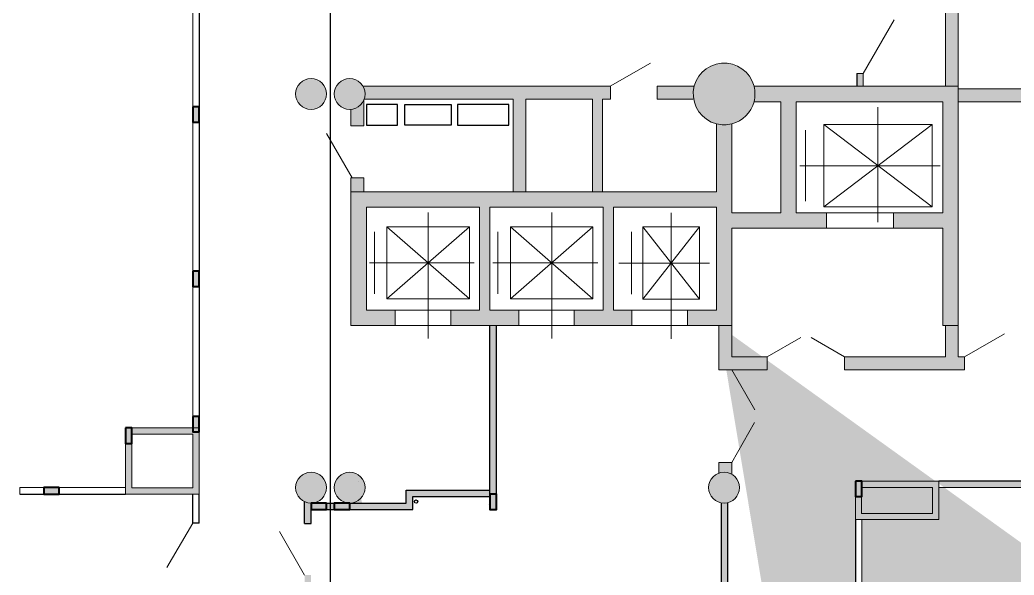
# Model space of a CAD drawing. Header units: millimetres. Extents: x 72919 to 485785, y -53256 to 338519.
# Drawn here: x 223452 to 242771, y 230555 to 241345 of the extents above; entities that cross this region are included whole.
import ezdxf

# ---------------------------------------------------------------- set-up
doc = ezdxf.new("R2010")
doc.units = ezdxf.units.MM
for name, color, linetype, lineweight in [('door', 177, 'Continuous', 9), ('lifts', 7, 'Continuous', 35), ('wall', 5, 'Continuous', 40)]:
    doc.layers.add(name, color=color, linetype=linetype, lineweight=lineweight)

# ---------------------------------------------------------------- blocks, each defined once
blk = doc.blocks.new('сердечник для 125')
at = {"lineweight": 40, "ltscale": 200, "true_color": 0x000000}
h = blk.add_hatch(color=18, dxfattribs=at)
h.dxf.hatch_style = 1
h.paths.add_polyline_path([(-779283, 728683), (-779583, 728683), (-779583, 728558), (-779283, 728558)])
at = {"color": 18, "lineweight": 40, "true_color": 0x000000}
blk.add_lwpolyline([(-779283, 728683), (-779583, 728683), (-779583, 728558), (-779283, 728558)], close=True, dxfattribs=at)
at = {"ltscale": 0.740741}
for points in [[(-779408, 728682), (-779408, 728683)], [(-779283, 728558), (-779283, 728558)]]:
    blk.add_lwpolyline(points, dxfattribs=at)

msp = doc.modelspace()

# ---------------------------------------------------------------- hatches: boundary and pattern name
at = {"ltscale": 500, "true_color": 0x000000}
h = msp.add_hatch(color=18, dxfattribs=at)
h.dxf.hatch_style = 1
h.paths.add_polyline_path([(241685.43439, 247554.99944), (241435.43439, 247554.99944), (241435.43437, 240051.76693), (241685.43456, 240058.23218)])
h = msp.add_hatch(color=18, dxfattribs=at)
h.dxf.hatch_style = 1
h.paths.add_polyline_path([(237285.43379, 239323.60135, -0.1269682081), (236985.43379, 239323.60135), (236985.43379, 238004.83393), (229885.43379, 238004.83393), (229885.43379, 235404.83393), (230745.49399, 235404.83393), (230745.37358, 235704.83393), (230185.43379, 235704.83393), (230185.43379, 237704.83393), (232385.43379, 237704.83393), (232385.43379, 235704.83393), (231825.43379, 235704.83393), (231825.43379, 235404.83393), (233145.43477, 235404.83393), (233145.4328, 235704.83393), (232585.43379, 235704.83393), (232585.43379, 237704.83393), (234785.43379, 237704.83393), (234785.43379, 235704.83393), (234225.43379, 235704.83393), (234225.43379, 235404.83393), (235345.20922, 235404.83393), (235345.65824, 235704.29453), (234985.43379, 235704.83393), (234985.43379, 237704.83393), (236985.43379, 237704.83393), (236985.43379, 235704.83393), (236425.43379, 235704.83393), (236425.43379, 235404.84131), (237285.43379, 235404.89017), (237285.43379, 237294.76434), (239125.42434, 237294.76434), (239125.42434, 237594.81364), (238535.42434, 237594.81364), (238535.42434, 239754.99921), (241385.42434, 239754.99921), (241385.42434, 237594.81364), (240425.42434, 237594.81364), (240425.42434, 237294.76434), (241385.42441, 237294.76434), (241385.42441, 235405.16439), (241685.43504, 235405.0033), (241685.43504, 239754.99969), (241685.43467, 239754.99956), (241685.43541, 240054.99956), (237716.55297, 240054.99942, -0.1269683124), (237716.66732, 239754.99921), (238235.4241, 239754.99921), (238235.4241, 237594.81364), (237285.43379, 237594.81364)])
h.paths.add_polyline_path([(237716.66732, 239754.99921, 0.1260945159), (237717.06631, 240052.99942, 1.753740532), (236985.43379, 239323.60135, 0.1260944963), (237283.43379, 239323.08882, 0.2739199461)])
h.paths.add_polyline_path([(244525.81984, 240054.99983), (243485.43504, 240054.99989), (243485.43504, 239754.99922), (244525.44572, 239754.99924, -0.2679500434)])
h.paths.add_polyline_path([(245046.20811, 240052.99942, 0.5790818393), (244525.81984, 240054.99983, 0.2663488862), (244524.55561, 239756.55615, 0.5801767129), (245045.4342, 239754.99925, 0.2658910709)])
h.paths.add_polyline_path([(251854.31573, 240054.99945), (245045.0601, 240054.99981, -0.2679500065), (245045.4342, 239754.99925), (251854.20133, 239754.99936, -0.1269682562)])
h.paths.add_polyline_path([(252585.43403, 239323.60112, -0.126967821), (252285.43491, 239323.60135), (252285.43491, 235704.50538), (243725.76126, 235704.50719), (243725.76126, 235405.00286), (252585.43403, 235405.4961)])
h.paths.add_polyline_path([(251854.31573, 240054.99945, 0.1269682562), (251854.20133, 239754.99936, 0.2729957688), (252285.43491, 239323.60135, 0.126967821), (252585.43403, 239323.60112, 1.7502421762)])
h = msp.add_hatch(color=18, dxfattribs=at)
h.dxf.hatch_style = 1
edge = h.paths.add_edge_path()
edge.add_arc((229110.43379, 239904.99944), 300, 0, 360)
h = msp.add_hatch(color=18, dxfattribs=at)
h.dxf.hatch_style = 1
edge = h.paths.add_edge_path()
edge.add_arc((229860.43379, 239904.99944), 300, 0, 360)
h = msp.add_hatch(color=18, dxfattribs=at)
h.dxf.hatch_style = 1
h.paths.add_polyline_path([(239715.0395, 240054.99949), (239840.0557, 240054.9995), (239840.81187, 240304.99945), (239715.82807, 240304.99944)])
h = msp.add_hatch(color=18, dxfattribs=at)
h.dxf.hatch_style = 1
h.paths.add_polyline_path([(230135.43529, 238274.24081), (229885.43379, 238274.24081), (229885.43379, 238003.92392), (230135.43529, 238003.92392)])
edge = h.paths.add_edge_path()
edge.add_arc((229883.9928, 239871.11631), 266.07005, 270.310304711, 340.9130955, ccw=False)
edge.add_line((229885.43379, 239605.05016), (229885.43379, 239284.15805))
edge.add_line((229885.43379, 239284.15805), (230135.43529, 239284.15805))
edge.add_line((230135.43529, 239284.15805), (230135.43529, 239784.11089))
edge = h.paths.add_edge_path()
edge.add_line((234925.76218, 240054.99944), (230120.24141, 240054.99944))
edge.add_arc((229860.43379, 239904.99944), 300, -19.471220634, 30, ccw=False)
edge.add_line((230143.2765, 239804.99944), (233035.43379, 239805.0822))
edge.add_line((233035.43379, 239805.0822), (233035.43379, 238004.91669))
edge.add_line((233035.43379, 238004.91669), (233285.43379, 238003.84117))
edge.add_line((233285.43379, 238003.84117), (233285.43379, 239804.00668))
edge.add_line((233285.43379, 239804.00668), (234575.76218, 239804.00668))
edge.add_line((234575.76218, 239804.00668), (234575.76218, 238003.22389))
edge.add_line((234575.76218, 238003.22389), (234775.76218, 238004.45844))
edge.add_line((234775.76218, 238004.45844), (234775.76218, 239804.00668))
edge.add_line((234775.76218, 239804.00668), (234925.76218, 239804.99944))
edge.add_line((234925.76218, 239804.99944), (234925.76218, 240054.99944))
h = msp.add_hatch(color=18, dxfattribs=at)
h.dxf.hatch_style = 1
h.paths.add_polyline_path([(236554.3146, 240054.99944), (235837.76218, 240054.99944), (235837.76218, 239904.99944), (236535.21216, 239904.99944, -0.0632333324)])
h.paths.add_polyline_path([(236535.21216, 239904.99944), (235837.76218, 239904.99944), (235837.76218, 239804.99944), (236543.56359, 239804.99944, -0.041869549)])
h = msp.add_hatch(color=18, dxfattribs=at)
h.dxf.hatch_style = 1
h.paths.add_polyline_path([(243485.43504, 240004.99989), (241685.43541, 240005.00429), (241685.43504, 239904.99944), (243485.43504, 239904.99944)])
h.paths.add_polyline_path([(243485.43504, 239904.99944), (241685.43504, 239904.99944), (241685.43467, 239754.99922), (243485.43504, 239754.99922)])
h = msp.add_hatch(color=18, dxfattribs=at)
h.dxf.hatch_style = 1
h.paths.add_polyline_path([(239475.26981, 234545.09468), (239475.26981, 234795.09468), (241435.43389, 234795.09468), (241435.43389, 235405.09468), (241685.43389, 235405.09468), (241685.43389, 234795.09468), (241805.59713, 234795.09468), (241805.59713, 234545.09468)])
h.paths.add_polyline_path([(229110.43379, 231829.37444), (229110.43379, 231555.35774), (228985.43379, 231555.35774), (228985.43379, 230555.35774), (229110.43379, 230555.35774), (229110.43379, 230160.09547), (228985.43379, 230160.09547), (228985.43379, 231982.28164), (229110.43448, 231954.99944), (229949.62283, 231968.56391), (229995.61874, 231987.18416), (230030.39413, 232007.78804), (230059.45982, 232030.52531), (230082.36114, 232053.13749), (230100.0588, 231954.99944), (230965.43389, 231954.99944), (230965.43389, 232204.99944), (232595.39057, 232204.99944), (232595.39057, 232074.99944), (232595.43389, 232074.99944), (232595.43389, 235404.83393), (232715.43389, 235404.83393), (232715.43389, 231827.49944), (232585.43379, 231832.49944), (232585.43379, 232081.87444), (231085.43389, 232078.12444), (231085.43389, 231830.62444)])
h.paths.add_polyline_path([(237075.43379, 224889.95752), (237075.43379, 228428.76503), (237075.43379, 228808.76503), (237072.93379, 228808.76503), (237072.93379, 231972.65819), (237067.77279, 231963.23031), (237100.11601, 231957.5867), (237130.27117, 231955.54481), (237166.5268, 231957.11585), (237204.64911, 231963.59378), (237238.50833, 231973.76298), (237271.5617, 231988.16236), (237200.43379, 231995.69186), (237200.43379, 228808.76503), (237200.43379, 228428.76503), (237200.43379, 224866.92385), (237255.85152, 224881.88786), (237223.43472, 224893.9186), (237188.32272, 224902.41676), (237149.39937, 224906.79018), (237113.45151, 224906.30879), (237073.62096, 224900.67792), (237053.30806, 224895.65497)], flags=17)
h.paths.add_polyline_path([(244722.93379, 224307.11535), (244799.03285, 224307.42366), (244816.12844, 224308.68959), (244834.54586, 224311.16239), (244855.97567, 224315.5265), (244878.32638, 224321.85889), (244900.60149, 224330.10136), (244922.10483, 224340.0546), (244942.113, 224351.27927), (244957.77684, 224361.55803), (244971.3909, 224371.69972), (244993.73127, 224391.21539), (245009.08175, 224407.15968), (245025.77233, 224427.56559), (244847.93379, 224441.28255), (244847.93379, 220756.11248), (244847.93379, 220376.11248), (244847.93393, 220376.11248), (244847.93364, 217120.44183), (245005.44049, 217159.93683), (244965.04742, 217196.27207), (244933.95257, 217216.6397), (244892.61738, 217236.18157), (244848.76727, 217249.22056), (244812.3657, 217254.77045), (244722.93379, 217258.87657), (244722.93379, 220376.11248), (244721.23091, 220376.11248), (244721.23091, 220756.11248), (244722.93379, 220756.11248)])
h.paths.add_polyline_path([(244951.26502, 232505.09468), (248237.96258, 232505.09468), (248234.96258, 232505.09468), (248614.96258, 232505.09468), (248617.96258, 232505.09468), (252269.60265, 232505.09468), (252244.26639, 232486.20287), (252208.67396, 232451.41731), (252181.28388, 232414.39776), (252159.96208, 232373.80745), (252148.02566, 232341.00277), (252139.72049, 232305.53305), (252136.81493, 232283.75318), (252135.4338, 232255.09468), (248617.96258, 232254.99944), (248614.96258, 232254.99944), (248234.96258, 232254.99944), (248237.96258, 232255.09468), (245085.43377, 232254.99944), (245083.67544, 232287.52791), (245079.80918, 232312.91446), (245071.01178, 232346.9925), (245059.87577, 232376.26231), (245045.57818, 232404.50984), (245027.06576, 232432.8979), (245006.87946, 232457.48493), (244983.6102, 232480.31925), (244964.53767, 232495.76416)])
h.paths.add_polyline_path([(252335.43389, 232538.34257), (252362.20866, 232545.92569), (252386.75231, 232551.02328), (252408.88889, 232553.82275), (252427.56506, 232554.89623), (252435.43379, 232555.34852), (252449.7638, 232554.657), (252464.17277, 232553.61972), (252477.44824, 232552.04285), (252502.85536, 232547.32517), (252525.90942, 232541.03119), (252551.93802, 232531.45335), (252579.85105, 232517.95125), (252585.43389, 232515.3088), (252585.43396, 233169.8152), (252336.25102, 233169.8152), (252336.25102, 234549.81438), (252586.25102, 234549.81438), (252585.43403, 235405.4961), (252335.43389, 235405.09468), (252336.25102, 234669.81563), (252335.43403, 234669.81563), (252335.43403, 233049.8152), (252335.43389, 233049.8152)])
h.paths.add_polyline_path([(245103.52501, 216830.44293), (245048.81996, 216812.3553), (245070.61913, 216862.86779), (245081.088, 216955.49054), (248570.49473, 216954.50835), (248570.51292, 216954.99944), (248950.49473, 216954.99944), (248950.49473, 216954.50835), (252139.78261, 216955.49054), (252150.3129, 216862.67992), (252171.86428, 216812.69761), (252129.32493, 216829.99944), (248950.49473, 216829.99944), (248570.49473, 216829.99944), (248570.49473, 216829.55596)])
h.paths.add_polyline_path([(260400.43379, 224267.22563), (260400.43379, 224302.69681), (260436.04928, 224305.99209), (260525.63733, 224304.50232), (260525.63033, 217255.49657), (260409.34672, 217251.59956), (260374.70888, 217243.47247), (260329.93209, 217226.10922), (260277.52223, 217193.76895), (260245.60269, 217165.37827), (260407.60102, 217121.81058)])
edge = h.paths.add_edge_path()
edge.add_line((237035.43389, 235404.87597), (237285.43389, 235404.99944))
edge.add_line((237285.43389, 235404.99944), (237285.43389, 234795.09468))
edge.add_line((237285.43389, 234795.09468), (237975.26981, 234795.09468))
edge.add_line((237975.26981, 234795.09468), (237975.26981, 234545.09468))
edge.add_line((237975.26981, 234545.09468), (237285.43389, 234545.09468))
edge.add_line((237285.43389, 234545.09468), (237244.79905, 234545.09468))
edge.add_line((237244.79905, 234545.09468), (237035.43389, 234545.09468))
edge.add_line((237035.43389, 234545.09468), (237035.43389, 235404.99944))
edge.add_line((240076.13347, 217054.99821), (240074.73478, 216804.99821))
edge.add_line((240074.73478, 216804.99821), (239685.42627, 216804.99944))
edge.add_line((239685.42627, 216804.99944), (239485.68379, 216804.99944))
edge.add_line((239485.68379, 216804.99944), (239485.18379, 217054.99944))
edge.add_line((239485.18379, 217054.99944), (239685.42627, 217054.99944))
edge.add_line((239685.42627, 217054.99944), (239685.42627, 220376.11248))
edge.add_line((239685.42627, 220376.11248), (239685.43379, 220376.11248))
edge.add_line((239685.43379, 220376.11248), (239685.43379, 220756.11248))
edge.add_line((239685.43379, 220756.11248), (239685.42627, 220756.11248))
edge.add_line((239685.42627, 220756.11248), (239685.42627, 224414.99944))
edge.add_line((239685.42627, 224414.99944), (239685.70264, 224414.99944))
edge.add_line((239685.70264, 224414.99944), (239685.70264, 224794.99944))
edge.add_line((239685.70264, 224794.99944), (239685.42627, 224794.99944))
edge.add_line((239685.42627, 224794.99944), (239685.42627, 228428.76503))
edge.add_line((239685.42627, 228428.76503), (239685.43379, 228428.76503))
edge.add_line((239685.43379, 228428.76503), (239685.43379, 228808.76503))
edge.add_line((239685.43379, 228808.76503), (239685.42627, 228808.76503))
edge.add_line((239685.42627, 228808.76503), (239685.42627, 232380.09486))
edge.add_line((239685.42627, 232380.09486), (243725.76024, 232380.09449))
edge.add_line((243725.76024, 232380.09449), (243725.78226, 232824.82515))
edge.add_line((243725.78226, 232824.82515), (243975.76022, 232824.80802))
edge.add_line((243975.76022, 232824.80802), (243975.73819, 232505.09468))
edge.add_line((243975.73819, 232505.09468), (244619.60255, 232505.09468))
edge.add_line((244619.60255, 232505.09468), (244585.92378, 232479.13877))
edge.add_line((244585.92378, 232479.13877), (244543.69836, 232432.75723))
edge.add_line((244543.69836, 232432.75723), (244514.40414, 232383.714))
edge.add_line((244514.40414, 232383.714), (244496.504, 232335.83857))
edge.add_line((244496.504, 232335.83857), (244489.63285, 232305.11277))
edge.add_line((244489.63285, 232305.11277), (244485.43379, 232255.09468))
edge.add_line((244485.43379, 232255.09468), (239810.43379, 232255.09468))
edge.add_line((239810.43379, 232255.09468), (239810.43379, 228808.76503))
edge.add_line((239810.43379, 228808.76503), (239810.43379, 228428.76503))
edge.add_line((239810.43379, 228428.76503), (239810.43379, 224794.99944))
edge.add_line((239810.43379, 224794.99944), (239810.43379, 224414.99944))
edge.add_line((239810.43379, 224414.99944), (239810.47712, 224414.99944))
edge.add_line((239810.47712, 224414.99944), (239810.39046, 220756.11248))
edge.add_line((239810.39046, 220756.11248), (239810.43379, 220756.11248))
edge.add_line((239810.43379, 220756.11248), (239810.43379, 220376.11248))
edge.add_line((239810.43379, 220376.11248), (239810.43383, 220376.11248))
edge.add_line((239810.43383, 220376.11248), (239810.43375, 217054.99944))
edge.add_line((239810.43375, 217054.99944), (240056.02773, 217054.99944))
edge.add_line((244721.94223, 229906.07293), (244785.43379, 229906.07293))
edge.add_line((244785.43379, 229906.07293), (244785.31082, 231955.09469))
edge.add_line((244785.31082, 231955.09469), (244823.2911, 231957.49289))
edge.add_line((244823.2911, 231957.49289), (244869.51453, 231967.11824))
edge.add_line((244869.51453, 231967.11824), (244910.42987, 231982.37508))
edge.add_line((244910.42987, 231982.37508), (244944.1831, 232000.53888))
edge.add_line((244944.1831, 232000.53888), (244969.432, 232018.14604))
edge.add_line((244969.432, 232018.14604), (245001.51623, 232046.98803))
edge.add_line((245001.51623, 232046.98803), (245020.68576, 232068.9321))
edge.add_line((245020.68576, 232068.9321), (244935.43432, 232090.63943))
edge.add_line((244935.43432, 232090.63943), (244935.43325, 229905.20277))
edge.add_line((244935.43325, 229905.20277), (244936.02951, 229905.01816))
edge.add_line((244936.02951, 229905.01816), (244934.97474, 229525.01963))
edge.add_line((244934.97474, 229525.01963), (244685.50212, 229526.0744))
edge.add_line((244685.50212, 229526.0744), (244685.50212, 229906.07293))
h = msp.add_hatch(color=18, dxfattribs=at)
h.dxf.hatch_style = 1
h.paths.add_polyline_path([(237035.43379, 235404.87597), (237035.43379, 234545.09468), (237975.26981, 234545.09468), (237975.26981, 234795.09468), (237285.43389, 234795.09468), (237285.43389, 235404.89017)])
edge = h.paths.add_edge_path()
edge.add_line((237035.43379, 232537.84216), (237035.43379, 232745.09468))
edge.add_line((237035.43379, 232745.09468), (237285.42221, 232745.09468))
edge.add_line((237285.42221, 232745.09468), (237285.42221, 232515.31554))
edge.add_line((237285.42221, 232515.31554), (237285.42211, 232515.3156))
edge.add_arc((237135.74105, 232252.61611), 302.34987, 60.326349697, 109.375568502)
h.paths.add_polyline_path([(239475.26981, 234795.09468), (239475.26981, 234545.09468), (241805.59713, 234545.09468), (241805.59713, 234795.09468), (241685.43389, 234795.09468), (241685.43389, 235405.0033), (241435.43389, 235405.0033), (241435.43389, 234795.09468)])
h = msp.add_hatch(color=18, dxfattribs=at)
h.dxf.hatch_style = 1
h.paths.add_polyline_path([(226812.93379, 233294.99944), (225622.93379, 233294.99944), (225625.43379, 232250.50032), (226815.43379, 232250.50032)], flags=16)
h.paths.add_polyline_path([(226935.43379, 232130.50032), (226935.43379, 233414.99944), (225505.43379, 233414.99944), (225505.43379, 232130.50032)])
h = msp.add_hatch(color=18, dxfattribs=at)
h.dxf.hatch_style = 1
edge = h.paths.add_edge_path()
edge.add_arc((229110.43379, 232254.99944), 300, 0, 360)
h = msp.add_hatch(color=18, dxfattribs=at)
h.dxf.hatch_style = 1
edge = h.paths.add_edge_path()
edge.add_arc((229860.43379, 232254.99944), 300, 0, 360)
h = msp.add_hatch(color=18, dxfattribs=at)
h.dxf.hatch_style = 1
edge = h.paths.add_edge_path()
edge.add_arc((237135.43379, 232254.99944), 300, 0, 360)
h = msp.add_hatch(color=18, dxfattribs=at)
h.dxf.hatch_style = 1
h.paths.add_polyline_path([(239805.43379, 232260.09468), (241185.43379, 232260.09468), (241185.43379, 231754.99944), (239805.43379, 231754.99944)], flags=16)
h.paths.add_polyline_path([(239685.43379, 231634.99944), (241305.43379, 231634.99944), (241305.43379, 232380.09468), (239685.43379, 232380.09468)])
at = {"layer": 'wall', "lineweight": 18, "ltscale": 0.007407, "true_color": 0x000000}
h = msp.add_hatch(color=18, dxfattribs=at)
h.dxf.hatch_style = 1
h.paths.add_polyline_path([(226935.55713, 242356.82829), (226810.55713, 242356.82593), (226810.60826, 239656.82593), (226935.60826, 239656.82829), (226935.55713, 242356.82829)], flags=0)
h = msp.add_hatch(color=18, dxfattribs=at)
h.dxf.hatch_style = 1
h.paths.add_polyline_path([(226935.61394, 239356.82829), (226810.61394, 239356.82593), (226810.66873, 236463.64973), (226935.66873, 236463.6521), (226935.61394, 239356.82829)], flags=0)
h = msp.add_hatch(color=18, dxfattribs=at)
h.dxf.hatch_style = 1
h.paths.add_polyline_path([(226935.50212, 236163.64975), (226810.50212, 236163.64973), (226810.5026, 233636.62749), (226935.5026, 233636.62752), (226935.50212, 236163.64975)], flags=0)
h = msp.add_hatch(color=18, dxfattribs=at)
h.dxf.hatch_style = 1
h.paths.add_polyline_path([(223452.37532, 232255.50032), (223452.41354, 232130.50032), (223915.46651, 232130.64193), (223915.42829, 232255.64192), (223452.37532, 232255.50032)], flags=0)
h = msp.add_hatch(color=18, dxfattribs=at)
h.dxf.hatch_style = 1
h.paths.add_polyline_path([(224215.48496, 232255.64193), (224215.47124, 232130.64193), (225505.43379, 232130.50032), (225505.44751, 232255.50032), (224215.48496, 232255.64193)], flags=0)

# ---------------------------------------------------------------- linework, layer by layer
at = {"color": 18, "ltscale": 500, "true_color": 0x000000}
for p, q in [((226935.43379, 241949.99944), (226935.43379, 233414.99944)), ((239715.43379, 240304.99944), (239715.43379, 240054.99949)), ((232585.43379, 231829.99944), (232585.43379, 235404.99944)), ((232710.43379, 231829.99944), (232710.43379, 235404.99944)), ((230960.43389, 231954.99944), (230960.43389, 232204.99944)), ((243725.76024, 232380.09468), (241305.43379, 232380.09468)), ((226810.43379, 231564.79252), (226810.43379, 232130.50032)), ((226935.43379, 231564.79252), (226935.43379, 232130.50032)), ((231085.43389, 231829.99944), (231085.43389, 232079.99944)), ((228985.43379, 231555.35774), (228985.43379, 231982.28164)), ((229110.43379, 231555.35774), (229110.43379, 231954.99944)), ((237075.43379, 231961.06067), (237075.43379, 224898.93821)), ((237200.43379, 231962.12575), (237200.43379, 224897.87314)), ((226935.43379, 231564.79252), (226810.43379, 231564.79252))]:
    msp.add_line(p, q, dxfattribs=at)
for points in [[(229485.43379, 187152.81026), (229485.43379, 260799.18669)], [(230960.43389, 232204.99944), (232585.43379, 232204.99944)], [(223452.41354, 232130.50032), (225505.43379, 232130.50032)], [(231085.43389, 232079.99944), (232585.43379, 232079.99944)], [(229110.43379, 231954.99944), (230960.43389, 231954.99944)], [(229110.43379, 231829.99944), (231085.43389, 231829.99944)], [(232585.43379, 231829.99944), (232710.43379, 231829.99944)], [(239685.43379, 231634.99944), (239685.43379, 217054.99944)], [(228985.43379, 231555.35774), (229110.43379, 231555.35774)]]:
    msp.add_lwpolyline(points, dxfattribs=at)
for points in [[(230786.55914, 239299.70901), (230786.55914, 239699.70901), (230186.55914, 239699.70901), (230186.55914, 239299.70901)], [(231832.17229, 239699.69682), (231832.17229, 239299.69682), (230932.17229, 239299.69682), (230932.17229, 239699.69682)], [(231832.17235, 239699.70901), (231832.17235, 239299.70901), (230932.17235, 239299.70901), (230932.17235, 239699.70901)], [(232952.86563, 239699.6967), (231952.86563, 239699.6967), (231952.86563, 239299.6967), (232952.86563, 239299.6967)]]:
    msp.add_lwpolyline(points, close=True, dxfattribs=at)
msp.add_circle((231151.44628, 231984.87901), 33, dxfattribs=at)
at = {"layer": 'door', "linetype": 'ByBlock', "ltscale": 100}
for p, q in [((239840.43379, 240304.99944), (240440.43379, 241344.22993)), ((234924.58894, 240054.99944), (235706.0118, 240504.99944)), ((229408.15671, 239139.80291), (229910.52786, 238275.15082)), ((237975.26981, 234795.09468), (238624.78886, 235170.09468)), ((238825.75075, 235170.09468), (239475.26981, 234795.09468)), ((241805.59713, 234795.09468), (242585.01999, 235245.09468)), ((237285.42218, 234545.1049), (237735.42218, 233765.68204)), ((237285.42218, 232745.6049), (237728.92218, 233522.52584)), ((226308.06264, 230700.14044), (226810.43379, 231564.79252))]:
    msp.add_line(p, q, dxfattribs=at)
at = {"layer": 'door', "ltscale": 200}
msp.add_line((228985.43379, 230555.35774), (228496.05288, 231401.45315), dxfattribs=at)
at = {"layer": 'lifts', "color": 0, "lineweight": 15, "ltscale": 100}
for points in [[(240125.43389, 237414.08562), (240125.43389, 239648.24287)], [(238715.43389, 239200.95229), (238715.43389, 237819.23706)], [(239075.43389, 237710.09468), (239075.43389, 239310.09468), (241175.43389, 239310.09468), (241175.43389, 237710.09468), (239075.43389, 237710.09468), (241175.43389, 239310.09468), (241175.43389, 237710.09468), (239075.43389, 239310.09468)], [(238607.03251, 238510.09468), (241335.97842, 238510.09468)], [(231385.43389, 235154.20322), (231385.43389, 237603.2287)], [(233785.43389, 235154.20322), (233785.43389, 237603.2287)], [(236105.43389, 235149.20322), (236105.43389, 237598.2287)], [(230341.43389, 236021.74146), (230341.43389, 237228.44789)], [(230585.43389, 235925.09468), (232185.43389, 237325.09468)], [(232185.43389, 235925.09468), (230585.43389, 235925.09468), (230585.43389, 237325.09468), (232185.43389, 237325.09468), (232185.43389, 235925.09468), (230585.43389, 237325.09468)], [(232741.43389, 236021.74146), (232741.43389, 237228.44789)], [(232985.43389, 237325.09468), (234585.43389, 237325.09468), (234585.43389, 235925.09468), (232985.43389, 237325.09468), (232985.43389, 235925.09468), (234585.43389, 237325.09468)], [(235555.43389, 235920.09468), (236655.43389, 237320.09468)], [(236655.43389, 235920.09468), (235555.43389, 235920.09468), (235555.43389, 237320.09468), (236655.43389, 237320.09468), (236655.43389, 235920.09468), (235555.43389, 237320.09468)], [(235336.43389, 236016.74146), (235336.43389, 237223.44789)], [(232282.03945, 236625.09468), (230243.42776, 236625.09468)], [(234682.03945, 236625.09468), (232643.42776, 236625.09468)], [(236854.73653, 236620.09468), (235091.10641, 236620.09468)], [(234585.43389, 235925.09468), (232985.43389, 235925.09468)]]:
    msp.add_lwpolyline(points, dxfattribs=at)
for points in [[(239125.43389, 237595.09468), (240425.43389, 237595.09468), (240425.43389, 237295.09468), (239125.43389, 237295.09468)], [(231825.43277, 235405.15082), (230745.43298, 235404.61176), (230745.43298, 235704.61176), (231825.43277, 235705.15082)], [(234225.43179, 235405.15082), (233145.432, 235404.61176), (233145.432, 235704.61176), (234225.43179, 235705.15082)], [(236425.43277, 235404.61176), (235345.43298, 235404.0727), (235345.43298, 235704.0727), (236425.43277, 235704.61176)]]:
    msp.add_lwpolyline(points, close=True, dxfattribs=at)
at = {"layer": 'wall', "color": 18, "lineweight": 18, "ltscale": 0.007407, "true_color": 0x000000}
for p, q in [((226810.43379, 247554.99944), (226810.43379, 233414.99944)), ((241435.43439, 247554.99944), (241435.43439, 240055.09468)), ((241685.43439, 247554.99944), (241685.43439, 240054.99956)), ((239840.43379, 240304.99944), (239840.43379, 240054.99949)), ((235835.76218, 240054.99944), (236546.643, 240054.99944)), ((235835.76218, 240054.99944), (235835.76218, 239804.99944)), ((237716.38123, 240054.99942), (241685.43541, 240054.99956)), ((241685.43541, 240054.99956), (241685.43467, 239754.99956)), ((233285.43379, 239804.99944), (234575.76218, 239804.99944)), ((234575.76218, 238004.83393), (234575.76218, 239804.99944)), ((234775.76218, 238004.83393), (234775.76218, 239804.99944)), ((234775.76218, 239804.99944), (234925.76218, 239804.99944)), ((235835.76218, 239804.99944), (236535.89198, 239804.99944)), ((238235.4241, 239754.99921), (237716.38116, 239754.99921)), ((238535.42434, 239754.99921), (241385.42434, 239754.99921)), ((241385.42434, 239754.99921), (241385.42434, 237594.81364)), ((241685.43467, 239754.99956), (241685.43504, 239754.99969)), ((241685.43504, 239754.99969), (241685.43504, 235405.0033)), ((236985.43379, 239323.60135), (236985.43379, 238004.83393)), ((237285.43379, 237594.81364), (237285.43379, 239323.60135)), ((236985.43379, 238004.83393), (229885.43379, 238004.83393)), ((229885.43379, 238004.83393), (229885.43379, 235404.83393)), ((230185.43379, 235704.83393), (230185.43379, 237704.83393)), ((230185.43379, 237704.83393), (232385.43379, 237704.83393)), ((232385.43379, 237704.83393), (232385.43379, 235704.83393)), ((232585.43379, 235704.83393), (232585.43379, 237704.83393)), ((232585.43379, 237704.83393), (234785.43379, 237704.83393)), ((234785.43379, 237704.83393), (234785.43379, 235704.83393)), ((234985.43379, 235704.83393), (234985.43379, 237704.83393)), ((234985.43379, 237704.83393), (236985.43379, 237704.83393)), ((236985.43379, 237704.83393), (236985.43379, 235704.83393)), ((237285.43379, 235404.89017), (237285.43379, 237294.76434)), ((241385.42441, 235405.16439), (241385.42441, 237294.76434)), ((230745.43379, 235704.83393), (230185.43379, 235704.83393)), ((230745.49399, 235404.83393), (230745.37358, 235704.83393)), ((232385.43379, 235704.83393), (231825.43379, 235704.83393)), ((231825.43379, 235704.83393), (231825.43379, 235404.83393)), ((233145.4328, 235704.83393), (232585.43379, 235704.83393)), ((233145.43477, 235404.83393), (233145.4328, 235704.83393)), ((234785.43379, 235704.83393), (234225.43379, 235704.83393)), ((234225.43379, 235704.83393), (234225.43379, 235404.83393)), ((235345.43379, 235704.29487), (234985.43379, 235704.83393)), ((235345.20922, 235404.83393), (235345.65835, 235704.36907)), ((236985.43379, 235704.83393), (236425.43379, 235704.83393)), ((236425.43379, 235704.83393), (236425.43379, 235404.83393)), ((229885.43379, 235404.83393), (230745.49399, 235404.83393)), ((231825.43379, 235404.83393), (233145.43477, 235404.83393)), ((234225.43379, 235404.83393), (235345.20922, 235404.83393)), ((236425.43379, 235404.84131), (237285.43379, 235404.89017)), ((241685.43504, 235405.0033), (241385.42441, 235405.16439)), ((237285.31997, 234545.09468), (237035.43379, 234545.09468)), ((243725.76024, 232255.09468), (241305.43379, 232255.09468))]:
    msp.add_line(p, q, dxfattribs=at)
for points in [[(239840.43379, 240304.99944), (239715.43379, 240304.99944)], [(234925.76218, 239804.99944), (234925.76218, 240054.99944), (230120.24137, 240054.99944)], [(243485.43504, 240004.99989), (241685.43541, 240005.00429)], [(230135.43529, 239784.11088), (230135.43529, 239284.15805), (229885.43379, 239284.15805), (229885.43379, 239605.05015)], [(233035.43379, 238004.99944), (233035.43379, 239804.99944), (230143.27647, 239804.99944)], [(233285.43379, 238004.99944), (233285.43379, 239804.99944)], [(237285.43379, 237594.81364), (238235.4241, 237594.81364), (238235.4241, 239754.99921)], [(238535.42434, 239754.99921), (238535.42434, 237594.81364), (239125.42434, 237594.81364), (239125.42434, 237294.76434), (237285.43379, 237294.76434)], [(243485.43504, 239754.99922), (241685.43467, 239754.99922)], [(230135.43529, 238004.00668), (230135.43529, 238274.15805), (229885.43379, 238274.15805), (229885.43379, 238004.00668)], [(241385.42434, 237594.81364), (240425.42434, 237594.81364), (240425.42434, 237294.76434), (241385.42441, 237294.76434)], [(237035.43379, 234545.09468), (237035.43379, 235404.87597)], [(237285.43389, 235404.99944), (237285.43389, 234795.09468)], [(237285.43389, 234795.09468), (237975.26981, 234795.09468), (237975.26981, 234545.09468), (237285.43389, 234545.09468)], [(237285.43389, 234545.09468), (237285.43389, 234545.08462)], [(237035.43379, 232537.84216), (237035.43379, 232745.09468), (237285.42221, 232745.09468), (237285.42221, 232515.31554)], [(223452.41354, 232255.50032), (225505.43379, 232255.50032)], [(223452.41354, 232255.50032), (223452.41354, 232130.50032)], [(224040.59721, 232255.18443), (224040.59721, 232255.64074)], [(230040.435, 232374.99976), (230040.435, 232374.99046)], [(230160.43503, 232374.99976), (230160.43503, 232374.99046)], [(239685.94972, 232254.96753), (239685.49341, 232254.96753)], [(223915.46951, 232130.64193), (223915.59603, 232130.64193)], [(232553.93457, 231933.1595), (232553.47826, 231933.15951)], [(239810.43379, 231634.99944), (239810.43379, 217054.99944)]]:
    msp.add_lwpolyline(points, dxfattribs=at)
for points in [[(241805.59713, 234545.09468), (241805.59713, 234795.09468), (241685.43389, 234795.09468), (241685.43389, 235405.09468), (241435.43389, 235405.09468), (241435.43389, 234795.09468), (239475.26981, 234795.09468), (239475.26981, 234545.09468)], [(226935.43379, 232130.50032), (226935.43379, 233414.99944), (225505.43379, 233414.99944), (225505.43379, 232130.50032)], [(226810.43379, 233294.99944), (225625.43379, 233294.99944), (225625.43379, 232250.50032), (226815.43379, 232250.50032), (226815.43379, 233294.99944)], [(239685.43379, 231634.99944), (241305.43379, 231634.99944), (241305.43379, 232380.09468), (239685.43379, 232380.09468)], [(239805.43379, 232260.09468), (239805.43379, 231754.99944), (241185.43379, 231754.99944), (241185.43379, 232260.09468)]]:
    msp.add_lwpolyline(points, close=True, dxfattribs=at)
for centre in [(229110.43379, 239904.99944), (229860.43379, 239904.99944), (229110.43379, 232254.99944), (229860.43379, 232254.99944), (237135.43379, 232254.99944)]:
    msp.add_circle(centre, 300, dxfattribs=at)
for start, end in [(14.493900091, 255.527951175), (345.703203623, 14.296796377), (284.472048824, 345.549778917), (255.725035802, 284.274964198)]:
    msp.add_arc((237135.43379, 239904.77779), 600.22167, start, end, dxfattribs=at)

# ---------------------------------------------------------------- block references
at = {"layer": 'wall', "color": 18, "lineweight": 18, "ltscale": 0.007407, "true_color": 0x000000, "rotation": 90}
for p in [(955493.17877, 1018940.15213), (955493.17877, 1015746.97593), (955493.17877, 1012919.94896), (954188.10995, 1012698.32091), (968368.37881, 1011663.41733), (961268.17877, 1011413.32328)]:
    msp.add_blockref('сердечник для 125', p, dxfattribs=at)
at = {"layer": 'wall', "color": 18, "lineweight": 18, "ltscale": 0.007407, "true_color": 0x000000}
for p in [(1003498.79035, -496427.24418), (1008693.75444, -496727.67672), (1009143.75607, -496727.67672)]:
    msp.add_blockref('сердечник для 125', p, dxfattribs=at)

doc.saveas('drawing.dxf')
